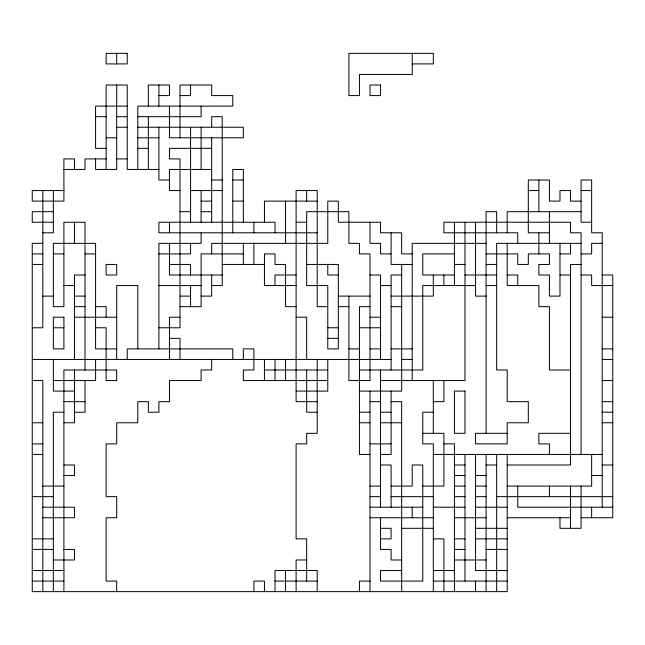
<?xml version="1.0" encoding="UTF-8"?>
<svg xmlns="http://www.w3.org/2000/svg" width="645" height="645" viewBox="0 0 645 645"><rect width="100%" height="100%" fill="white"/><g stroke="black" fill="none" stroke-linecap="round" stroke-linejoin="round"><path stroke-width="0.97" d="M412.211 63.911L433.319 63.911L433.319 53.358L348.889 53.358L348.889 95.581L359.442 95.581L359.442 74.465L412.211 74.465L412.211 53.358M158.904 95.581L169.458 95.581L169.458 85.019L148.35 85.019L148.35 106.135M180.011 95.581L190.565 95.581L190.565 85.019M127.242 106.135L95.581 106.135L95.581 148.35L106.135 148.35M95.581 116.689L106.135 116.689M116.689 116.689L127.242 116.689M137.796 116.689L201.119 116.689L201.119 106.135M116.689 127.242L127.242 127.242M137.796 127.242L243.342 127.242L243.342 137.796L169.458 137.796L169.458 106.135M106.135 137.796L116.689 137.796M137.796 137.796L158.904 137.796M137.796 148.35L148.35 148.35M211.681 148.35L169.458 148.35L169.458 158.904L180.011 158.904L180.011 327.781L158.904 327.781M106.135 158.904L85.019 158.904L85.019 169.458L63.911 169.458M116.689 158.904L127.242 158.904M158.904 169.458L127.242 169.458L127.242 85.019L106.135 85.019L106.135 169.458M211.681 169.458L169.458 169.458L169.458 190.565L180.011 190.565M169.458 180.011L158.904 180.011L158.904 127.242M211.681 180.011L222.235 180.011M232.789 180.011L243.342 180.011M63.911 190.565L32.25 190.565L32.25 201.119L63.911 201.119L63.911 158.904L74.465 158.904L74.465 169.458M190.565 190.565L222.235 190.565M528.311 190.565L538.865 190.565M581.089 190.565L591.642 190.565M201.119 201.119L211.681 201.119M232.789 201.119L243.342 201.119M317.219 201.119L264.45 201.119L264.45 222.235M581.089 201.119L570.535 201.119L570.535 190.565L559.981 190.565L559.981 201.119L549.419 201.119L549.419 180.011L528.311 180.011L528.311 232.789L549.419 232.789M53.358 211.681L32.25 211.681L32.25 222.235L53.358 222.235M180.011 211.681L190.565 211.681M201.119 211.681L211.681 211.681M581.089 211.681L507.204 211.681L507.204 232.789M296.111 222.235L306.665 222.235M591.642 222.235L581.089 222.235L581.089 180.011L591.642 180.011L591.642 232.789L602.196 232.789L602.196 507.204M42.804 232.789L53.358 232.789L53.358 190.565M317.219 232.789L158.904 232.789L158.904 222.235L275.004 222.235L275.004 232.789M42.804 243.342L32.25 243.342L32.25 591.642L507.204 591.642L507.204 454.435M486.096 243.342L412.211 243.342L412.211 380.55M581.089 243.342L496.65 243.342L496.65 369.996L507.204 369.996L507.204 401.658L528.311 401.658L528.311 422.765L507.204 422.765L507.204 443.881L475.542 443.881L475.542 433.319L507.204 433.319M602.196 243.342L591.642 243.342L591.642 253.896L581.089 253.896M32.25 253.896L42.804 253.896M53.358 253.896L63.911 253.896M85.019 253.896L95.581 253.896M158.904 253.896L190.565 253.896L190.565 243.342M243.342 253.896L201.119 253.896L201.119 306.665L180.011 306.665M391.104 253.896L380.55 253.896L380.55 243.342L369.996 243.342L369.996 222.235M412.211 253.896L401.658 253.896L401.658 232.789L380.55 232.789L380.55 222.235L338.335 222.235L338.335 201.119L327.781 201.119L327.781 243.342L211.681 243.342L211.681 253.896M454.435 253.896L422.765 253.896L422.765 275.004L454.435 275.004M486.096 253.896L517.758 253.896L517.758 264.45L528.311 264.45L528.311 253.896L549.419 253.896L549.419 264.45L538.865 264.45L538.865 275.004L549.419 275.004L549.419 296.111L559.981 296.111L559.981 243.342M559.981 253.896L570.535 253.896L570.535 243.342M32.25 264.45L42.804 264.45M169.458 264.45L190.565 264.45L190.565 275.004M222.235 264.45L264.45 264.45M306.665 264.45L338.335 264.45L338.335 348.889L327.781 348.889L327.781 285.558L306.665 285.558L306.665 211.681L348.889 211.681L348.889 243.342L359.442 243.342L359.442 253.896L369.996 253.896L369.996 380.55L348.889 380.55L348.889 296.111M412.211 264.45L391.104 264.45L391.104 232.789M454.435 264.45L464.989 264.45M486.096 264.45L496.65 264.45M581.089 264.45L570.535 264.45L570.535 464.989L507.204 464.989M85.019 275.004L74.465 275.004L74.465 359.442M222.235 275.004L169.458 275.004L169.458 243.342M296.111 275.004L275.004 275.004L275.004 285.558M338.335 275.004L327.781 275.004L327.781 264.45M369.996 275.004L380.55 275.004L380.55 359.442M401.658 275.004L391.104 275.004L391.104 369.996M464.989 275.004L496.65 275.004M507.204 275.004L517.758 275.004L517.758 285.558M559.981 275.004L570.535 275.004M581.089 275.004L591.642 275.004L591.642 285.558L612.75 285.558M602.196 275.004L612.75 275.004L612.75 517.758L581.089 517.758M63.911 285.558L74.465 285.558M158.904 285.558L201.119 285.558M211.681 285.558L222.235 285.558L222.235 116.689L211.681 116.689L211.681 127.242M296.111 285.558L264.45 285.558L264.45 253.896L275.004 253.896L275.004 264.45L285.558 264.45L285.558 306.665L296.111 306.665M380.55 285.558L391.104 285.558M475.542 285.558L422.765 285.558L422.765 369.996L359.442 369.996M486.096 285.558L496.65 285.558M42.804 296.111L53.358 296.111M74.465 296.111L85.019 296.111M180.011 296.111L190.565 296.111M201.119 296.111L211.681 296.111L211.681 275.004M338.335 296.111L369.996 296.111M391.104 296.111L433.319 296.111L433.319 275.004M486.096 296.111L475.542 296.111L475.542 222.235M74.465 306.665L85.019 306.665M95.581 306.665L106.135 306.665L106.135 317.219M327.781 306.665L317.219 306.665L317.219 190.565L296.111 190.565L296.111 401.658L317.219 401.658M338.335 306.665L348.889 306.665M369.996 306.665L359.442 306.665L359.442 454.435L369.996 454.435M391.104 306.665L401.658 306.665M74.465 317.219L116.689 317.219M180.011 317.219L169.458 317.219L169.458 359.442M296.111 317.219L306.665 317.219L306.665 359.442M369.996 317.219L380.55 317.219M602.196 317.219L612.75 317.219M32.25 327.781L42.804 327.781L42.804 190.565M53.358 327.781L63.911 327.781M95.581 327.781L106.135 327.781L106.135 380.55L116.689 380.55L116.689 369.996L63.911 369.996L63.911 591.642M327.781 327.781L338.335 327.781M359.442 327.781L380.55 327.781M169.458 338.335L180.011 338.335L180.011 359.442M327.781 338.335L338.335 338.335M116.689 348.889L95.581 348.889L95.581 243.342L53.358 243.342L53.358 306.665L63.911 306.665L63.911 222.235L85.019 222.235L85.019 369.996M348.889 348.889L359.442 348.889M369.996 348.889L380.55 348.889M391.104 348.889L412.211 348.889M602.196 348.889L612.75 348.889M32.25 359.442L391.104 359.442M401.658 359.442L412.211 359.442M602.196 359.442L612.75 359.442M264.45 369.996L327.781 369.996M570.535 369.996L549.419 369.996L549.419 306.665L538.865 306.665L538.865 285.558L507.204 285.558L507.204 243.342M32.25 380.55L42.804 380.55L42.804 591.642M53.358 380.55L95.581 380.55L95.581 359.442M327.781 380.55L243.342 380.55L243.342 369.996L253.896 369.996L253.896 348.889L243.342 348.889L243.342 359.442M380.55 380.55L464.989 380.55L464.989 222.235M602.196 380.55L612.75 380.55M74.465 391.104L53.358 391.104L53.358 359.442M296.111 391.104L327.781 391.104L327.781 359.442M359.442 391.104L401.658 391.104L401.658 264.45M63.911 401.658L85.019 401.658M369.996 401.658L380.55 401.658M391.104 401.658L401.658 401.658L401.658 591.642M433.319 401.658L443.881 401.658L443.881 380.55M602.196 401.658L612.75 401.658M63.911 412.211L53.358 412.211L53.358 591.642M74.465 412.211L85.019 412.211L85.019 380.55M317.219 412.211L306.665 412.211L306.665 369.996M359.442 412.211L369.996 412.211M380.55 412.211L391.104 412.211M433.319 412.211L422.765 412.211L422.765 443.881L433.319 443.881L433.319 591.642M602.196 412.211L612.75 412.211M32.25 422.765L42.804 422.765M63.911 422.765L74.465 422.765L74.465 369.996M359.442 422.765L369.996 422.765M380.55 422.765L401.658 422.765M602.196 422.765L612.75 422.765M422.765 433.319L443.881 433.319L443.881 486.096L422.765 486.096M570.535 433.319L538.865 433.319L538.865 443.881L549.419 443.881L549.419 454.435M32.25 443.881L42.804 443.881M369.996 443.881L391.104 443.881M443.881 443.881L454.435 443.881L454.435 591.642M32.25 454.435L42.804 454.435M380.55 454.435L391.104 454.435L391.104 391.104M433.319 454.435L602.196 454.435M63.911 464.989L74.465 464.989L74.465 475.542L63.911 475.542M380.55 464.989L391.104 464.989L391.104 507.204M454.435 464.989L464.989 464.989M486.096 464.989L496.65 464.989M602.196 464.989L612.75 464.989M454.435 475.542L464.989 475.542M475.542 475.542L486.096 475.542M591.642 475.542L602.196 475.542M42.804 486.096L63.911 486.096M369.996 486.096L380.55 486.096M391.104 486.096L412.211 486.096L412.211 464.989L422.765 464.989L422.765 581.089L380.55 581.089L380.55 570.535L401.658 570.535M454.435 486.096L464.989 486.096M475.542 486.096L486.096 486.096M507.204 486.096L591.642 486.096L591.642 454.435M32.25 496.65L53.358 496.65M369.996 496.65L380.55 496.65M391.104 496.65L433.319 496.65M454.435 496.65L464.989 496.65M475.542 496.65L486.096 496.65M496.65 496.65L612.75 496.65M42.804 507.204L74.465 507.204L74.465 517.758L42.804 517.758M369.996 507.204L422.765 507.204M433.319 507.204L464.989 507.204M475.542 507.204L507.204 507.204M612.75 507.204L517.758 507.204L517.758 486.096M369.996 517.758L433.319 517.758M454.435 517.758L486.096 517.758M507.204 517.758L570.535 517.758M380.55 528.311L391.104 528.311L391.104 538.865L380.55 538.865M401.658 528.311L433.319 528.311M475.542 528.311L507.204 528.311M32.25 538.865L53.358 538.865M433.319 538.865L443.881 538.865L443.881 591.642M454.435 538.865L464.989 538.865M475.542 538.865L507.204 538.865M32.25 549.419L53.358 549.419M63.911 549.419L74.465 549.419L74.465 559.981L53.358 559.981M454.435 549.419L464.989 549.419M486.096 549.419L507.204 549.419M306.665 559.981L296.111 559.981L296.111 591.642M401.658 559.981L391.104 559.981L391.104 549.419L380.55 549.419L380.55 517.758M454.435 559.981L486.096 559.981M32.25 570.535L63.911 570.535M433.319 570.535L454.435 570.535M507.204 570.535L475.542 570.535L475.542 454.435M32.25 581.089L63.911 581.089M275.004 581.089L317.219 581.089M369.996 581.089L359.442 581.089L359.442 591.642M433.319 581.089L507.204 581.089M591.642 507.204L591.642 517.758M581.089 454.435L581.089 232.789L570.535 232.789L570.535 222.235L443.881 222.235L443.881 232.789L517.758 232.789L517.758 243.342M581.089 486.096L581.089 528.311L559.981 528.311L559.981 517.758M570.535 486.096L570.535 528.311M549.419 211.681L549.419 243.342M549.419 486.096L549.419 496.65M538.865 180.011L538.865 211.681M538.865 232.789L538.865 253.896M496.65 232.789L496.65 211.681L486.096 211.681L486.096 433.319M496.65 454.435L496.65 591.642M486.096 454.435L486.096 591.642M475.542 581.089L475.542 591.642M464.989 454.435L464.989 581.089M454.435 222.235L454.435 285.558M443.881 275.004L443.881 285.558M433.319 380.55L433.319 433.319M412.211 507.204L412.211 517.758M380.55 369.996L380.55 507.204M369.996 391.104L369.996 591.642M317.219 359.442L317.219 433.319L306.665 433.319L306.665 443.881L296.111 443.881L296.111 538.865L306.665 538.865L306.665 581.089M317.219 591.642L317.219 570.535L275.004 570.535L275.004 591.642M306.665 190.565L306.665 201.119M285.558 201.119L285.558 243.342M285.558 359.442L285.558 380.55M285.558 570.535L285.558 591.642M275.004 359.442L275.004 380.55M264.45 359.442L264.45 380.55M264.45 591.642L264.45 581.089L253.896 581.089L253.896 591.642M253.896 222.235L253.896 232.789M253.896 243.342L253.896 264.45M243.342 222.235L243.342 169.458L232.789 169.458L232.789 232.789M243.342 243.342L243.342 264.45M232.789 359.442L232.789 348.889L127.242 348.889L127.242 359.442M211.681 137.796L211.681 222.235M211.681 359.442L211.681 369.996L201.119 369.996L201.119 380.55L169.458 380.55L169.458 401.658L158.904 401.658L158.904 412.211L148.35 412.211L148.35 401.658L137.796 401.658L137.796 422.765L116.689 422.765L116.689 443.881L106.135 443.881L106.135 496.65L116.689 496.65L116.689 517.758L106.135 517.758L106.135 581.089L116.689 581.089L116.689 591.642M201.119 127.242L201.119 169.458M201.119 190.565L201.119 222.235M201.119 232.789L201.119 243.342L158.904 243.342L158.904 348.889M190.565 127.242L190.565 222.235M190.565 285.558L190.565 306.665M180.011 137.796L180.011 85.019L211.681 85.019L211.681 95.581L232.789 95.581L232.789 106.135L137.796 106.135L137.796 169.458M169.458 222.235L169.458 232.789M158.904 85.019L158.904 106.135M148.35 116.689L148.35 169.458M137.796 348.889L137.796 285.558L116.689 285.558L116.689 359.442M116.689 53.358L116.689 63.911M116.689 85.019L116.689 169.458L95.581 169.458L95.581 158.904M74.465 222.235L74.465 243.342M127.242 53.358L106.135 53.358L106.135 63.911L127.242 63.911L127.242 53.358M380.55 85.019L369.996 85.019L369.996 95.581L380.55 95.581L380.55 85.019M116.689 264.45L106.135 264.45L106.135 275.004L116.689 275.004L116.689 264.45M63.911 317.219L53.358 317.219L53.358 348.889L63.911 348.889L63.911 317.219M464.989 391.104L454.435 391.104L454.435 433.319L464.989 433.319L464.989 391.104"/></g></svg>
